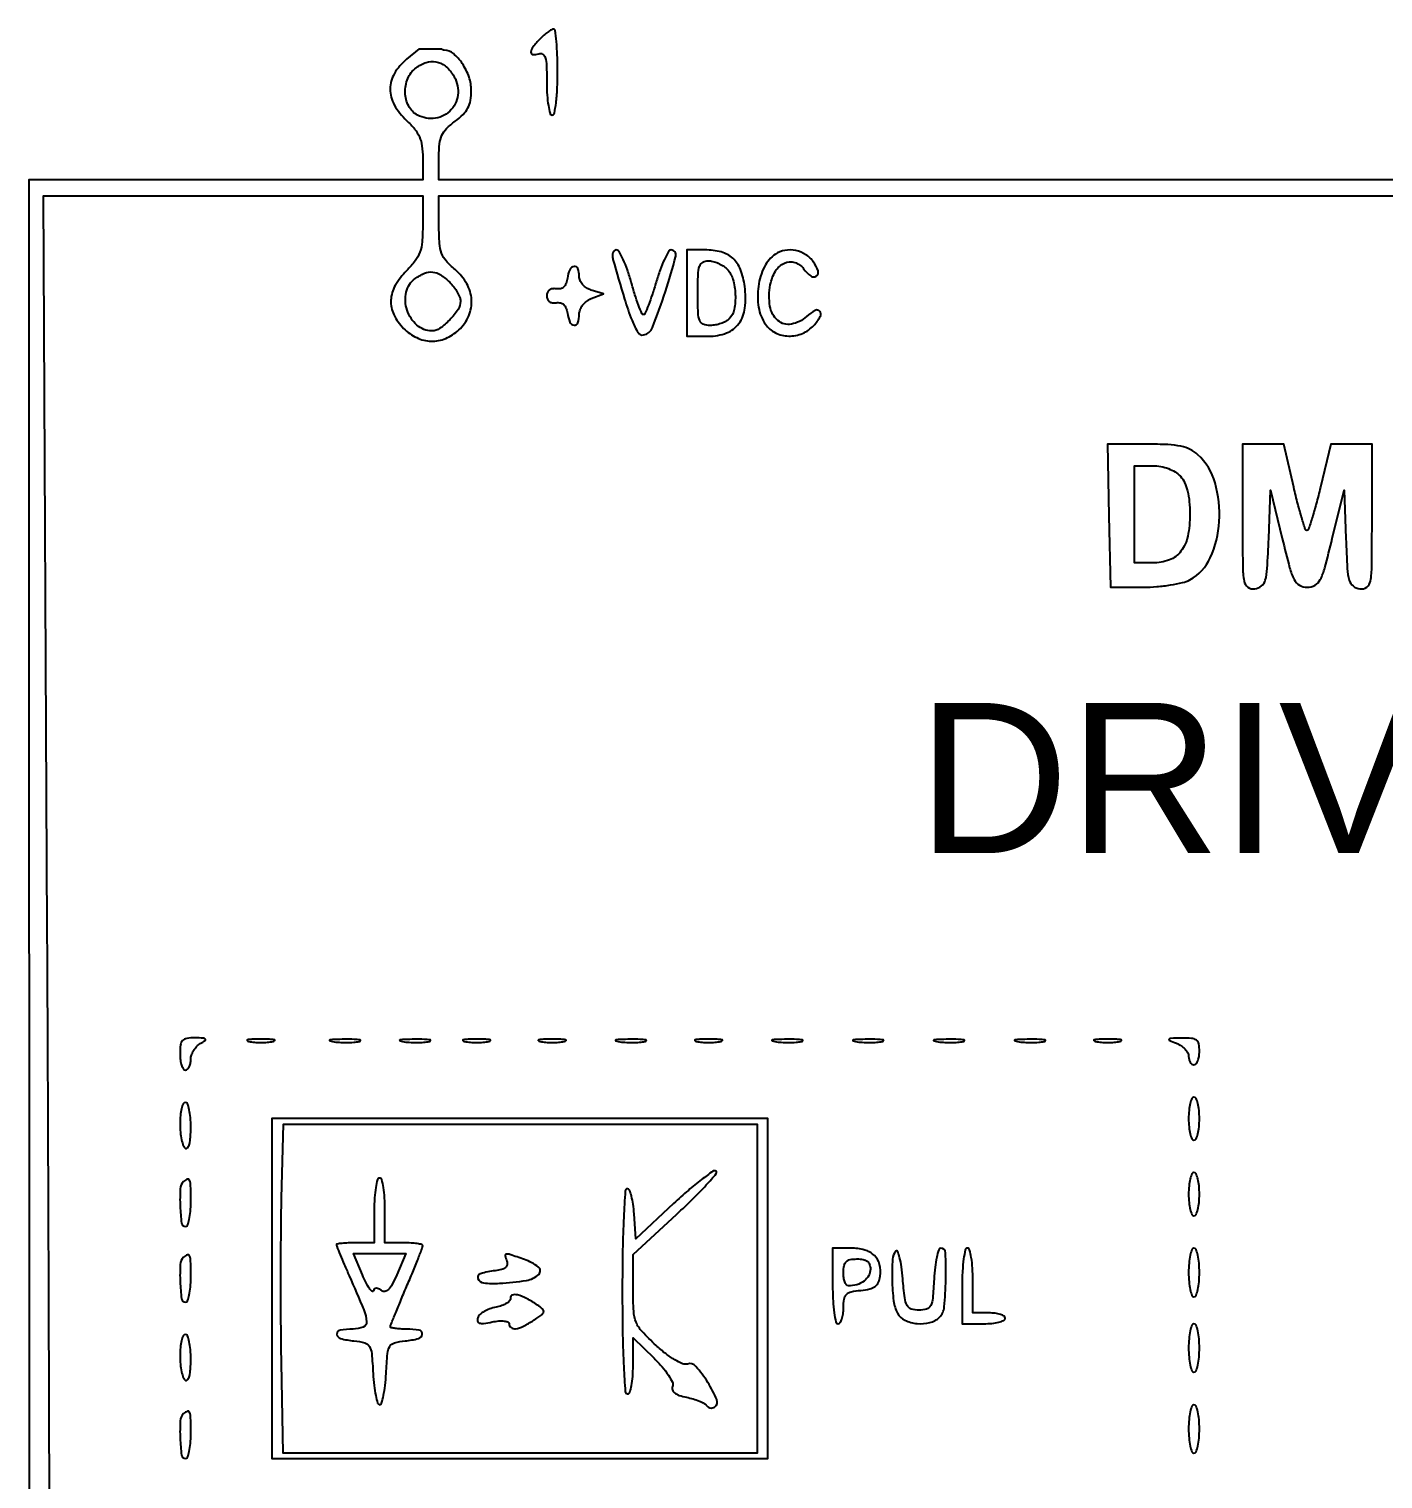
# Model space of a CAD drawing. Header units: millimetres. Extents: x 357084 to 357504, y 509210 to 509507.
# Drawn here: x 357122.36 to 357141.21, y 509457.92 to 509478.1 of the extents above; entities that cross this region are included whole.
import ezdxf

# ---------------------------------------------------------------- set-up
doc = ezdxf.new("R2010")
doc.units = ezdxf.units.MM
doc.styles.get("Standard").update_dxf_attribs({"font": 'arial.ttf'})

msp = doc.modelspace()

# ---------------------------------------------------------------- linework, layer by layer
msp.add_line((357127.787, 509477.829), (357128.106, 509477.829))
for points in [[(357129.472, 509477.966, 0.029178), (357129.375, 509477.856, 0.143717), (357129.345, 509477.779, 0.427221), (357129.374, 509477.747, 0.103625), (357129.453, 509477.759, -0.228754), (357129.508, 509477.755, -0.193975), (357129.544, 509477.708, -0.05944), (357129.562, 509477.593, -0.008451), (357129.566, 509477.355, 0.015524), (357129.571, 509477.182, 0.025983), (357129.588, 509477.037, 0.024203), (357129.611, 509476.929, 0.339177), (357129.641, 509476.906, 0.358912), (357129.672, 509476.932, 0.01702), (357129.695, 509477.075, 0.020476), (357129.711, 509477.267, 0.010616), (357129.716, 509477.507, 0.008797), (357129.712, 509477.737, 0.014747), (357129.7, 509477.93, 0.008472), (357129.682, 509478.085, 0.399939), (357129.66, 509478.103, 0.117913), (357129.63, 509478.094, 0.021086), (357129.581, 509478.061, 0.021743), (357129.527, 509478.017, 0.018123)], [(357128.261, 509477.466, -0.156503), (357128.33, 509477.215, -0.171828), (357128.236, 509476.981, -0.175681), (357128.018, 509476.862, -0.162654), (357127.766, 509476.905, -0.150278), (357127.643, 509477.029, -0.113261), (357127.594, 509477.217, -0.108608), (357127.63, 509477.414, -0.128982), (357127.746, 509477.563, -0.083369), (357127.886, 509477.638, -0.128181), (357128.023, 509477.648, -0.124957), (357128.15, 509477.589, -0.077016)], [(357130.487, 509474.897, 0.004337), (357130.648, 509474.344, 0.022624), (357130.753, 509474.045, 0.039482), (357130.836, 509473.878, 0.315165), (357130.911, 509473.845, 0.256783), (357131.039, 509473.951, 0.015024), (357131.217, 509474.448, 0.015046), (357131.362, 509474.943, 0.490748), (357131.296, 509475.029, 0.272856), (357131.26, 509475.008, 0.018211), (357131.203, 509474.897, 0.022204), (357131.144, 509474.751, 0.014464), (357131.088, 509474.578, -0.008416), (357131.034, 509474.406, -0.013414), (357130.981, 509474.26, -0.007231), (357130.933, 509474.142, -0.30015), (357130.911, 509474.128, -0.305026), (357130.89, 509474.142, -0.007364), (357130.843, 509474.26, -0.013575), (357130.793, 509474.406, -0.008497), (357130.742, 509474.578, 0.016127), (357130.688, 509474.751, 0.024577), (357130.629, 509474.897, 0.021646), (357130.572, 509475.006, 0.26877), (357130.533, 509475.029, 0.177663), (357130.504, 509475.018, 0.132668), (357130.485, 509474.99, 0.095674), (357130.479, 509474.948, 0.058385)], [(357131.518, 509474.428), (357131.518, 509473.827), (357131.817, 509473.827, 0.089563), (357132.069, 509473.873, 0.147205), (357132.24, 509474.003, 0.129408), (357132.324, 509474.22, 0.061938), (357132.322, 509474.521, 0.056844), (357132.262, 509474.756, 0.117761), (357132.157, 509474.912, 0.122195), (357131.995, 509475, 0.063856), (357131.767, 509475.029), (357131.518, 509475.029)], [(357132.75, 509474.971, 0.133139), (357132.595, 509474.794, 0.07814), (357132.512, 509474.522, 0.076195), (357132.515, 509474.23, 0.11235), (357132.612, 509473.994, 0.125725), (357132.749, 509473.876, 0.109266), (357132.934, 509473.83, 0.105564), (357133.126, 509473.867, 0.110119), (357133.284, 509473.978, 0.05132), (357133.373, 509474.1, 0.31123), (357133.368, 509474.174, 0.366865), (357133.302, 509474.187, 0.055917), (357133.184, 509474.102, -0.135726), (357132.971, 509473.996, -0.23268), (357132.784, 509474.046, -0.176317), (357132.673, 509474.247, -0.085119), (357132.678, 509474.544, -0.090165), (357132.75, 509474.732, -0.145252), (357132.875, 509474.846, -0.190194), (357133.018, 509474.856, -0.160435), (357133.141, 509474.767, 0.071439), (357133.24, 509474.666, 0.321417), (357133.318, 509474.664, 0.337005), (357133.343, 509474.736, 0.073081), (357133.28, 509474.86, 0.100152), (357133.174, 509474.961, 0.088711), (357133.032, 509475.019, 0.090315), (357132.881, 509475.023, 0.109191)], [(357129.853, 509474.635, -0.05463), (357129.834, 509474.562, -0.114034), (357129.802, 509474.513, -0.136537), (357129.756, 509474.489, -0.095489), (357129.697, 509474.488, 0.07752), (357129.644, 509474.488, 0.124013), (357129.602, 509474.471, 0.134741), (357129.575, 509474.437, 0.099935), (357129.566, 509474.391, 0.099935), (357129.575, 509474.344, 0.134741), (357129.602, 509474.31, 0.124013), (357129.644, 509474.293, 0.07752), (357129.697, 509474.293, -0.095489), (357129.756, 509474.292, -0.136537), (357129.802, 509474.268, -0.114034), (357129.834, 509474.219, -0.05463), (357129.853, 509474.147, 0.065928), (357129.887, 509474.025, 0.273219), (357129.946, 509473.982, 0.353012), (357129.998, 509474.016, 0.07839), (357130.017, 509474.13, -0.093249), (357130.029, 509474.195, -0.070074), (357130.065, 509474.259, -0.066325), (357130.119, 509474.313, -0.066907), (357130.185, 509474.352), (357130.354, 509474.42), (357130.185, 509474.471, -0.067128), (357130.119, 509474.501, -0.072989), (357130.064, 509474.547, -0.078959), (357130.029, 509474.603, -0.102252), (357130.017, 509474.662, 0.086744), (357129.998, 509474.769, 0.362558), (357129.946, 509474.8, 0.253566), (357129.886, 509474.754, 0.067553)], [(357132.076, 509474.761, -0.129336), (357132.158, 509474.621, -0.057735), (357132.191, 509474.41, -0.05807), (357132.175, 509474.2, -0.1495), (357132.104, 509474.068, -0.075503), (357132.057, 509474.033, -0.038434), (357131.99, 509474.004, -0.037078), (357131.914, 509473.984, -0.045545), (357131.841, 509473.978, -0.090335), (357131.745, 509473.995, -0.214287), (357131.695, 509474.045, -0.084003), (357131.673, 509474.153, -0.007708), (357131.669, 509474.428, -0.00868), (357131.673, 509474.685, -0.06918), (357131.693, 509474.802, -0.180483), (357131.738, 509474.857, -0.137241), (357131.813, 509474.879, -0.066533), (357131.877, 509474.87, -0.039086), (357131.95, 509474.844, -0.038394), (357132.02, 509474.806, -0.052522)], [(357128.214, 509474.578, -0.033666), (357128.272, 509474.513, -0.032922), (357128.32, 509474.439, -0.034745), (357128.354, 509474.369, -0.095343), (357128.364, 509474.315, -0.146868), (357128.33, 509474.2, -0.046137), (357128.215, 509474.057, -0.045999), (357128.077, 509473.938, -0.156051), (357127.966, 509473.902, -0.18424), (357127.758, 509473.982, -0.133154), (357127.621, 509474.191, -0.132774), (357127.609, 509474.442, -0.182983), (357127.731, 509474.629, -0.057513), (357127.863, 509474.704, -0.127089), (357127.977, 509474.721, -0.121178), (357128.089, 509474.681, -0.049782)], [(357137.392, 509471.33), (357137.413, 509470.335), (357137.872, 509470.336, 0.019728), (357138.061, 509470.343, 0.019149), (357138.252, 509470.366, 0.019464), (357138.417, 509470.399, 0.064447), (357138.521, 509470.438, 0.167319), (357138.804, 509470.743, 0.088437), (357138.928, 509471.25, 0.085272), (357138.87, 509471.788, 0.13683), (357138.631, 509472.179, 0.073799), (357138.525, 509472.252, 0.062926), (357138.396, 509472.296, 0.040049), (357138.213, 509472.319, 0.010971), (357137.923, 509472.325), (357137.372, 509472.325)], [(357139.253, 509471.306, 0.002097), (357139.256, 509470.63, 0.039976), (357139.275, 509470.42, 0.194335), (357139.327, 509470.336, 0.196445), (357139.422, 509470.311, 0.132229), (357139.517, 509470.352, 0.159425), (357139.57, 509470.432, 0.053578), (357139.597, 509470.595, 0.00479), (357139.617, 509471.011), (357139.643, 509471.687), (357139.806, 509471.011, 0.005545), (357139.909, 509470.605, 0.054065), (357139.973, 509470.44, 0.14754), (357140.047, 509470.363, 0.128016), (357140.154, 509470.335, 0.128016), (357140.262, 509470.363, 0.14754), (357140.336, 509470.44, 0.054065), (357140.399, 509470.605, 0.005545), (357140.502, 509471.011), (357140.666, 509471.687), (357140.692, 509471.011, 0.00479), (357140.712, 509470.595, 0.053578), (357140.739, 509470.432, 0.159425), (357140.792, 509470.352, 0.132229), (357140.887, 509470.311, 0.196445), (357140.982, 509470.336, 0.194335), (357141.034, 509470.42, 0.039976), (357141.053, 509470.63, 0.002097), (357141.056, 509471.306), (357141.056, 509472.325), (357140.768, 509472.325), (357140.481, 509472.325), (357140.337, 509471.725, -0.006675), (357140.279, 509471.494, -0.010815), (357140.223, 509471.3, -0.004721), (357140.171, 509471.14, -0.322552), (357140.149, 509471.124, -0.324993), (357140.127, 509471.14, -0.004761), (357140.077, 509471.3, -0.010873), (357140.023, 509471.494, -0.006705), (357139.967, 509471.725), (357139.829, 509472.325), (357139.541, 509472.325), (357139.253, 509472.325)], [(357138.387, 509471.878, -0.074037), (357138.446, 509471.79, -0.048467), (357138.487, 509471.674, -0.03942), (357138.512, 509471.528, -0.022163), (357138.52, 509471.349, -0.048624), (357138.49, 509471.043, -0.115191), (357138.396, 509470.835, -0.141013), (357138.234, 509470.715, -0.089577), (357138.003, 509470.673), (357137.751, 509470.673), (357137.751, 509471.349), (357137.751, 509472.025), (357138.003, 509472.025, -0.044361), (357138.115, 509472.015, -0.047018), (357138.222, 509471.985, -0.049954), (357138.315, 509471.939, -0.067683)], [(357124.459, 509463.84, 0.031626), (357124.465, 509463.753, 0.048861), (357124.481, 509463.681, 0.06271), (357124.506, 509463.63, 0.254951), (357124.535, 509463.614, 0.187159), (357124.563, 509463.626, 0.089471), (357124.588, 509463.657, 0.069297), (357124.604, 509463.705, 0.049301), (357124.61, 509463.761, -0.07832), (357124.619, 509463.823, -0.055025), (357124.648, 509463.887, -0.054601), (357124.691, 509463.944, -0.0733), (357124.741, 509463.984, 0.018559), (357124.81, 509464.027, 0.461747), (357124.812, 509464.047, 0.19488), (357124.784, 509464.06, 0.007178), (357124.666, 509464.063, 0.037388), (357124.553, 509464.055, 0.173034), (357124.495, 509464.026, 0.158172), (357124.467, 509463.964, 0.029893)], [(357125.417, 509464.012, 0.029693), (357125.494, 509464.002, 0.017887), (357125.586, 509463.999, 0.017887), (357125.678, 509464.002, 0.029693), (357125.755, 509464.012, 0.142433), (357125.778, 509464.024, 0.611425), (357125.775, 509464.035, 0.039503), (357125.707, 509464.043, 0.008087), (357125.586, 509464.045, 0.008087), (357125.465, 509464.043, 0.039503), (357125.397, 509464.035, 0.611425), (357125.394, 509464.024, 0.142433)], [(357126.582, 509464.011, 0.022548), (357126.674, 509464.001, 0.015659), (357126.778, 509463.998, 0.015827), (357126.878, 509464.002, 0.031163), (357126.957, 509464.012, 0.248898), (357126.972, 509464.024, 0.49082), (357126.966, 509464.035, 0.030832), (357126.885, 509464.042, 0.00738), (357126.75, 509464.043, 0.006817), (357126.616, 509464.041, 0.040183), (357126.546, 509464.034, 0.720633), (357126.544, 509464.023, 0.075924)], [(357127.558, 509464.011, 0.022548), (357127.65, 509464.001, 0.015659), (357127.754, 509463.998, 0.015827), (357127.854, 509464.002, 0.031163), (357127.934, 509464.012, 0.248898), (357127.948, 509464.024, 0.49082), (357127.942, 509464.035, 0.030832), (357127.861, 509464.042, 0.00738), (357127.726, 509464.043, 0.006817), (357127.592, 509464.041, 0.040183), (357127.522, 509464.034, 0.720633), (357127.52, 509464.023, 0.075924)], [(357128.421, 509464.012, 0.029693), (357128.498, 509464.002, 0.017887), (357128.59, 509463.999, 0.017887), (357128.682, 509464.002, 0.029693), (357128.759, 509464.012, 0.142433), (357128.782, 509464.024, 0.611425), (357128.779, 509464.035, 0.039503), (357128.711, 509464.043, 0.008087), (357128.59, 509464.045, 0.008087), (357128.469, 509464.043, 0.039503), (357128.401, 509464.035, 0.611425), (357128.397, 509464.024, 0.142433)], [(357129.472, 509464.012, 0.029693), (357129.549, 509464.002, 0.017887), (357129.641, 509463.999, 0.017887), (357129.733, 509464.002, 0.029693), (357129.81, 509464.012, 0.142433), (357129.833, 509464.024, 0.611425), (357129.83, 509464.035, 0.039503), (357129.762, 509464.043, 0.008087), (357129.641, 509464.045, 0.008087), (357129.52, 509464.043, 0.039503), (357129.452, 509464.035, 0.611425), (357129.449, 509464.024, 0.142433)], [(357130.562, 509464.011, 0.022548), (357130.654, 509464.001, 0.015659), (357130.758, 509463.998, 0.015827), (357130.858, 509464.002, 0.031163), (357130.937, 509464.012, 0.248898), (357130.952, 509464.024, 0.49082), (357130.946, 509464.035, 0.030832), (357130.865, 509464.042, 0.00738), (357130.73, 509464.043, 0.006817), (357130.596, 509464.041, 0.040183), (357130.526, 509464.034, 0.720633), (357130.524, 509464.023, 0.075924)], [(357131.65, 509464.012, 0.029693), (357131.727, 509464.002, 0.017887), (357131.819, 509463.999, 0.017887), (357131.911, 509464.002, 0.029693), (357131.988, 509464.012, 0.142433), (357132.011, 509464.024, 0.611425), (357132.008, 509464.035, 0.039503), (357131.94, 509464.043, 0.008087), (357131.819, 509464.045, 0.008087), (357131.698, 509464.043, 0.039503), (357131.63, 509464.035, 0.611425), (357131.627, 509464.024, 0.142433)], [(357132.74, 509464.011, 0.022548), (357132.831, 509464.001, 0.015659), (357132.936, 509463.998, 0.015827), (357133.036, 509464.002, 0.031163), (357133.115, 509464.012, 0.248898), (357133.13, 509464.024, 0.49082), (357133.124, 509464.035, 0.030832), (357133.043, 509464.042, 0.00738), (357132.908, 509464.043, 0.006817), (357132.773, 509464.041, 0.040183), (357132.703, 509464.034, 0.720633), (357132.702, 509464.023, 0.075924)], [(357133.866, 509464.011, 0.022548), (357133.958, 509464.001, 0.015659), (357134.062, 509463.998, 0.015827), (357134.162, 509464.002, 0.031163), (357134.242, 509464.012, 0.248898), (357134.256, 509464.024, 0.49082), (357134.25, 509464.035, 0.030832), (357134.169, 509464.042, 0.00738), (357134.034, 509464.043, 0.006817), (357133.9, 509464.041, 0.040183), (357133.83, 509464.034, 0.720633), (357133.828, 509464.023, 0.075924)], [(357134.993, 509464.011, 0.022548), (357135.084, 509464.001, 0.015659), (357135.189, 509463.998, 0.015827), (357135.289, 509464.002, 0.031163), (357135.368, 509464.012, 0.248898), (357135.383, 509464.024, 0.49082), (357135.376, 509464.035, 0.030832), (357135.296, 509464.042, 0.00738), (357135.161, 509464.043, 0.006817), (357135.026, 509464.041, 0.040183), (357134.956, 509464.034, 0.720633), (357134.955, 509464.023, 0.075924)], [(357136.119, 509464.011, 0.022548), (357136.211, 509464.001, 0.015659), (357136.315, 509463.998, 0.015827), (357136.415, 509464.002, 0.031163), (357136.495, 509464.012, 0.248898), (357136.509, 509464.024, 0.49082), (357136.503, 509464.035, 0.030832), (357136.422, 509464.042, 0.00738), (357136.287, 509464.043, 0.006817), (357136.153, 509464.041, 0.040183), (357136.083, 509464.034, 0.720633), (357136.081, 509464.023, 0.075924)], [(357137.207, 509464.012, 0.029693), (357137.284, 509464.002, 0.017887), (357137.376, 509463.999, 0.017887), (357137.468, 509464.002, 0.029693), (357137.545, 509464.012, 0.142433), (357137.568, 509464.024, 0.611425), (357137.565, 509464.035, 0.039503), (357137.497, 509464.043, 0.008087), (357137.376, 509464.045, 0.008087), (357137.255, 509464.043, 0.039503), (357137.187, 509464.035, 0.611425), (357137.184, 509464.024, 0.142433)], [(357138.333, 509463.988, -0.05432), (357138.398, 509463.953, -0.056546), (357138.453, 509463.906, -0.062859), (357138.49, 509463.854, -0.124258), (357138.502, 509463.805, 0.063424), (357138.508, 509463.761, 0.081398), (357138.524, 509463.723, 0.098417), (357138.549, 509463.698, 0.151176), (357138.577, 509463.689, 0.226478), (357138.606, 509463.703, 0.074992), (357138.63, 509463.745, 0.057076), (357138.647, 509463.805, 0.038131), (357138.652, 509463.877, 0.047982), (357138.643, 509463.979, 0.186024), (357138.61, 509464.031, 0.14218), (357138.544, 509464.056, 0.024478), (357138.408, 509464.06, 0.003296), (357138.256, 509464.056, 0.186193), (357138.23, 509464.045, 0.532672), (357138.233, 509464.03, 0.008153)], [(357138.502, 509462.939, 0.023598), (357138.508, 509462.823, 0.037669), (357138.524, 509462.726, 0.04382), (357138.548, 509462.657, 0.295869), (357138.577, 509462.638, 0.295869), (357138.606, 509462.657, 0.04382), (357138.63, 509462.726, 0.037669), (357138.647, 509462.823, 0.023598), (357138.652, 509462.939, 0.023598), (357138.647, 509463.054, 0.037669), (357138.63, 509463.151, 0.04382), (357138.606, 509463.22, 0.295869), (357138.577, 509463.239, 0.295869), (357138.548, 509463.22, 0.04382), (357138.524, 509463.151, 0.037669), (357138.508, 509463.054, 0.023598)], [(357124.459, 509462.868, 0.023552), (357124.465, 509462.751, 0.030444), (357124.481, 509462.645, 0.031293), (357124.505, 509462.562, 0.17067), (357124.535, 509462.525, 0.397171), (357124.565, 509462.532, 0.091154), (357124.589, 509462.584, 0.045191), (357124.605, 509462.682, 0.016966), (357124.61, 509462.821, 0.020671), (357124.604, 509462.953, 0.033326), (357124.588, 509463.063, 0.036254), (357124.564, 509463.144, 0.312055), (357124.535, 509463.164, 0.293924), (357124.505, 509463.145, 0.044731), (357124.481, 509463.077, 0.038191), (357124.465, 509462.981, 0.023957)], [(357132.495, 509460.573), (357132.495, 509458.283), (357129.195, 509458.283), (357125.896, 509458.283), (357125.872, 509459.542, -0.002862), (357125.865, 509460.1, -0.001941), (357125.863, 509460.735, -0.001955), (357125.866, 509461.348, -0.003913), (357125.873, 509461.833), (357125.898, 509462.863), (357129.196, 509462.863), (357132.495, 509462.863)], [(357124.51, 509462.062, 0.183501), (357124.463, 509461.96, 0.024868), (357124.461, 509461.72, 0.021944), (357124.481, 509461.484, 0.377276), (357124.535, 509461.437, 0.31052), (357124.564, 509461.457, 0.036969), (357124.588, 509461.536, 0.033738), (357124.604, 509461.645, 0.020945), (357124.61, 509461.775, 0.005487), (357124.607, 509462.001, 0.078357), (357124.593, 509462.081, 0.418163), (357124.562, 509462.096, 0.109736)], [(357127.163, 509461.662), (357127.163, 509461.211), (357126.9, 509461.211, 0.010069), (357126.799, 509461.209, 0.016657), (357126.714, 509461.203, 0.010619), (357126.647, 509461.194, 0.371111), (357126.637, 509461.183, 0.096511), (357126.641, 509461.163, 0.001324), (357126.689, 509461.045, 0.003678), (357126.747, 509460.908, 0.002405), (357126.815, 509460.751, -0.004622), (357127.019, 509460.276, -0.081412), (357127.058, 509460.113, -0.325817), (357127.01, 509460.037, -0.095784), (357126.868, 509460.01, 0.041043), (357126.687, 509459.995, 0.390753), (357126.643, 509459.939, 0.320616), (357126.695, 509459.878, 0.037595), (357126.881, 509459.846, -0.039346), (357127.031, 509459.819, -0.199512), (357127.097, 509459.769, -0.111137), (357127.128, 509459.67, -0.008706), (357127.148, 509459.39, 0.014666), (357127.161, 509459.225, 0.023752), (357127.184, 509459.085, 0.020326), (357127.21, 509458.979, 0.332429), (357127.238, 509458.958, 0.332429), (357127.266, 509458.979, 0.020326), (357127.292, 509459.085, 0.023752), (357127.315, 509459.225, 0.014666), (357127.328, 509459.39, -0.008706), (357127.348, 509459.67, -0.111137), (357127.379, 509459.769, -0.199512), (357127.445, 509459.819, -0.039346), (357127.595, 509459.846, 0.038009), (357127.78, 509459.878, 0.31177), (357127.833, 509459.939, 0.397992), (357127.791, 509459.995, 0.04241), (357127.613, 509460.01, -0.012373), (357127.527, 509460.012, -0.020383), (357127.454, 509460.019, -0.015477), (357127.398, 509460.028, -0.358776), (357127.388, 509460.039, -0.095173), (357127.392, 509460.061, -0.000874), (357127.454, 509460.216, -0.002934), (357127.527, 509460.394, -0.001887), (357127.613, 509460.599, 0.002645), (357127.7, 509460.804, 0.003999), (357127.773, 509460.985, 0.001598), (357127.833, 509461.14, 0.092602), (357127.839, 509461.17, 0.344726), (357127.826, 509461.186, 0.021431), (357127.762, 509461.199, 0.02441), (357127.677, 509461.208, 0.014899), (357127.576, 509461.211), (357127.313, 509461.211), (357127.313, 509461.662, 0.015416), (357127.308, 509461.836, 0.025878), (357127.291, 509461.981, 0.024068), (357127.268, 509462.09, 0.339565), (357127.238, 509462.112, 0.339565), (357127.208, 509462.09, 0.024068), (357127.185, 509461.981, 0.025878), (357127.168, 509461.836, 0.015416)], [(357131.331, 509461.756), (357130.805, 509461.266), (357130.782, 509461.614, 0.019102), (357130.768, 509461.748, 0.030348), (357130.745, 509461.86, 0.030845), (357130.717, 509461.943, 0.30497), (357130.688, 509461.962, 0.396114), (357130.658, 509461.933, 0.00312), (357130.637, 509461.566, 0.008334), (357130.622, 509461.113, 0.004093), (357130.617, 509460.535, 0.003821), (357130.622, 509459.93, 0.009325), (357130.637, 509459.484, 0.004385), (357130.658, 509459.141, 0.393821), (357130.692, 509459.109, 0.32664), (357130.722, 509459.13, 0.029522), (357130.745, 509459.223, 0.029392), (357130.762, 509459.35, 0.01809), (357130.767, 509459.499), (357130.767, 509459.89), (357131.062, 509459.603, -0.02238), (357131.173, 509459.483, -0.032609), (357131.26, 509459.368, -0.034842), (357131.314, 509459.27, -0.203882), (357131.317, 509459.212, 0.173831), (357131.316, 509459.164, 0.14914), (357131.345, 509459.122, 0.08535), (357131.41, 509459.088, 0.029657), (357131.512, 509459.061, -0.021957), (357131.605, 509459.038, -0.026283), (357131.69, 509459.008, -0.026489), (357131.758, 509458.976, -0.130985), (357131.788, 509458.948, 0.106686), (357131.809, 509458.926, 0.099435), (357131.838, 509458.913, 0.095973), (357131.87, 509458.913, 0.091883), (357131.901, 509458.925, 0.371449), (357131.933, 509459.028, 0.039406), (357131.807, 509459.268, 0.038231), (357131.642, 509459.49, 0.297656), (357131.523, 509459.524, -0.17592), (357131.457, 509459.527, -0.035434), (357131.349, 509459.581, -0.032016), (357131.222, 509459.668, -0.020856), (357131.087, 509459.783, -0.017586), (357130.892, 509459.977, -0.091507), (357130.81, 509460.104, -0.083761), (357130.776, 509460.257, -0.013433), (357130.767, 509460.564), (357130.767, 509461.049), (357131.376, 509461.609, 0.008168), (357131.605, 509461.827, 0.014088), (357131.787, 509462.016, 0.008103), (357131.926, 509462.174, 0.462554), (357131.92, 509462.208, 0.298791), (357131.877, 509462.206, 0.00881), (357131.721, 509462.091, 0.01491), (357131.537, 509461.941, 0.009393)], [(357138.502, 509461.887, 0.023598), (357138.508, 509461.772, 0.037669), (357138.524, 509461.675, 0.04382), (357138.548, 509461.606, 0.295869), (357138.577, 509461.587, 0.295869), (357138.606, 509461.606, 0.04382), (357138.63, 509461.675, 0.037669), (357138.647, 509461.772, 0.023598), (357138.652, 509461.887, 0.023598), (357138.647, 509462.002, 0.037669), (357138.63, 509462.099, 0.04382), (357138.606, 509462.169, 0.295869), (357138.577, 509462.188, 0.295869), (357138.548, 509462.169, 0.04382), (357138.524, 509462.099, 0.037669), (357138.508, 509462.002, 0.023598)], [(357124.51, 509461.011, 0.183501), (357124.463, 509460.908, 0.024868), (357124.461, 509460.668, 0.021944), (357124.481, 509460.433, 0.377276), (357124.535, 509460.385, 0.31052), (357124.564, 509460.405, 0.036969), (357124.588, 509460.485, 0.033738), (357124.604, 509460.594, 0.020945), (357124.61, 509460.723, 0.005487), (357124.607, 509460.95, 0.078357), (357124.593, 509461.029, 0.418163), (357124.562, 509461.044, 0.109736)], [(357127.477, 509460.767, -0.019027), (357127.414, 509460.634, -0.070934), (357127.36, 509460.559, -0.156464), (357127.311, 509460.533, -0.223546), (357127.264, 509460.545, 0.049307), (357127.225, 509460.571, 0.130726), (357127.193, 509460.579, 0.186056), (357127.168, 509460.569, 0.119333), (357127.151, 509460.542, -0.528228), (357127.132, 509460.537, -0.065669), (357127.096, 509460.576, -0.034232), (357127.05, 509460.655, -0.015514), (357126.999, 509460.764), (357126.874, 509461.061), (357127.238, 509461.061), (357127.602, 509461.061)], [(357129.011, 509460.954, -0.138892), (357129.015, 509460.905, -0.180458), (357128.992, 509460.867, -0.106063), (357128.937, 509460.84, -0.032795), (357128.845, 509460.823, 0.043188), (357128.644, 509460.781, 0.426456), (357128.608, 509460.712, 0.294597), (357128.685, 509460.652, 0.037386), (357128.906, 509460.647, 0.024765), (357129.282, 509460.687, 0.152318), (357129.454, 509460.772, 0.461658), (357129.449, 509460.874, 0.079252), (357129.254, 509460.979, 0.003008), (357129.052, 509461.048, 0.106478), (357129.003, 509461.053, 0.451463), (357128.987, 509461.032, 0.035016)], [(357133.546, 509460.611, 0.01259), (357133.551, 509460.404, 0.022889), (357133.567, 509460.235, 0.020168), (357133.591, 509460.109, 0.350432), (357133.621, 509460.085, 0.251687), (357133.65, 509460.1, 0.064169), (357133.674, 509460.15, 0.04978), (357133.691, 509460.221, 0.032325), (357133.696, 509460.305, -0.037122), (357133.705, 509460.428, -0.160604), (357133.738, 509460.492, -0.144937), (357133.804, 509460.529, -0.028393), (357133.94, 509460.549, 0.033179), (357134.062, 509460.569, 0.101125), (357134.138, 509460.604, 0.129056), (357134.184, 509460.661, 0.071288), (357134.209, 509460.746, 0.097682), (357134.2, 509460.909, 0.141078), (357134.127, 509461.034, 0.124226), (357133.992, 509461.11, 0.066885), (357133.8, 509461.136), (357133.546, 509461.136)], [(357134.428, 509461.093, 0.182834), (357134.379, 509460.981, 0.020007), (357134.374, 509460.693, 0.024097), (357134.395, 509460.402, 0.09282), (357134.45, 509460.23, 0.16151), (357134.552, 509460.133, 0.086366), (357134.721, 509460.087, 0.083939), (357134.901, 509460.1, 0.137026), (357135.033, 509460.175, 0.175066), (357135.1, 509460.318, 0.018161), (357135.121, 509460.695, 0.014806), (357135.117, 509461.073, 0.402634), (357135.052, 509461.136, 0.327985), (357135.023, 509461.115, 0.022258), (357134.995, 509461.009, 0.025011), (357134.972, 509460.87, 0.015483), (357134.958, 509460.704, -0.008709), (357134.939, 509460.441, -0.091807), (357134.911, 509460.337, -0.207966), (357134.854, 509460.289, -0.074507), (357134.748, 509460.273, -0.078076), (357134.641, 509460.289, -0.198766), (357134.583, 509460.339, -0.088533), (357134.55, 509460.446, -0.008931), (357134.522, 509460.711, 0.013038), (357134.504, 509460.876, 0.025909), (357134.479, 509461.005, 0.033726), (357134.453, 509461.088, 0.542111)], [(357135.348, 509460.611), (357135.348, 509460.085), (357135.649, 509460.085, 0.023598), (357135.764, 509460.09, 0.037669), (357135.861, 509460.107, 0.04382), (357135.93, 509460.131, 0.295869), (357135.949, 509460.16, 0.254951), (357135.933, 509460.189, 0.06271), (357135.883, 509460.213, 0.048861), (357135.81, 509460.23, 0.031626), (357135.724, 509460.235), (357135.498, 509460.235), (357135.498, 509460.686, 0.015416), (357135.493, 509460.86, 0.025878), (357135.477, 509461.005, 0.024068), (357135.453, 509461.113, 0.339565), (357135.423, 509461.136, 0.350432), (357135.393, 509461.112, 0.020168), (357135.37, 509460.986, 0.022889), (357135.354, 509460.818, 0.01259)], [(357138.502, 509460.798, 0.020945), (357138.508, 509460.669, 0.033738), (357138.524, 509460.56, 0.036969), (357138.548, 509460.48, 0.31052), (357138.577, 509460.46, 0.31052), (357138.607, 509460.48, 0.036969), (357138.63, 509460.56, 0.033738), (357138.647, 509460.669, 0.020945), (357138.652, 509460.798, 0.020945), (357138.647, 509460.928, 0.033738), (357138.63, 509461.037, 0.036969), (357138.607, 509461.116, 0.31052), (357138.577, 509461.136, 0.31052), (357138.548, 509461.116, 0.036969), (357138.524, 509461.037, 0.033738), (357138.508, 509460.928, 0.020945)], [(357134.072, 509460.844, -0.128078), (357134.048, 509460.754, -0.103021), (357133.983, 509460.678, -0.090126), (357133.883, 509460.628, -0.0729), (357133.765, 509460.611, -0.239948), (357133.739, 509460.624, -0.069316), (357133.716, 509460.666, -0.053132), (357133.701, 509460.726, -0.03493), (357133.696, 509460.798, -0.045527), (357133.705, 509460.894, -0.152009), (357133.734, 509460.948, -0.152009), (357133.789, 509460.977, -0.045527), (357133.884, 509460.986, -0.045088), (357133.971, 509460.978, -0.117503), (357134.028, 509460.953, -0.146188), (357134.06, 509460.909, -0.085724)], [(357129.06, 509460.443, -0.22929), (357129.051, 509460.407, -0.075838), (357129.008, 509460.369, -0.057332), (357128.941, 509460.337, -0.037974), (357128.859, 509460.314, 0.039997), (357128.772, 509460.291, 0.04411), (357128.694, 509460.254, 0.04886), (357128.633, 509460.211, 0.133252), (357128.605, 509460.167, 0.133951), (357128.602, 509460.12, 0.27585), (357128.626, 509460.094, 0.104066), (357128.687, 509460.09, 0.016345), (357128.805, 509460.109, -0.026474), (357128.898, 509460.123, -0.050588), (357128.973, 509460.122, -0.075264), (357129.024, 509460.109, -0.298317), (357129.04, 509460.083, 0.246389), (357129.068, 509460.03, 0.189213), (357129.132, 509460.015, 0.082191), (357129.24, 509460.049, 0.02713), (357129.383, 509460.133, 0.012796), (357129.495, 509460.21, 0.174872), (357129.522, 509460.25, 0.280706), (357129.51, 509460.288, 0.032623), (357129.437, 509460.345, 0.026424), (357129.285, 509460.436, 0.058426), (357129.159, 509460.485, 0.136682), (357129.084, 509460.484, 0.388943)], [(357138.502, 509459.747, 0.020945), (357138.508, 509459.617, 0.033738), (357138.524, 509459.508, 0.036969), (357138.548, 509459.429, 0.31052), (357138.577, 509459.409, 0.31052), (357138.607, 509459.429, 0.036969), (357138.63, 509459.508, 0.033738), (357138.647, 509459.617, 0.020945), (357138.652, 509459.747, 0.020945), (357138.647, 509459.876, 0.033738), (357138.63, 509459.986, 0.036969), (357138.607, 509460.065, 0.31052), (357138.577, 509460.085, 0.31052), (357138.548, 509460.065, 0.036969), (357138.524, 509459.986, 0.033738), (357138.508, 509459.876, 0.020945)], [(357124.459, 509459.639, 0.023552), (357124.465, 509459.522, 0.030444), (357124.481, 509459.416, 0.031293), (357124.505, 509459.332, 0.17067), (357124.535, 509459.296, 0.397171), (357124.565, 509459.303, 0.091154), (357124.589, 509459.355, 0.045191), (357124.605, 509459.453, 0.016966), (357124.61, 509459.592, 0.020671), (357124.604, 509459.724, 0.033326), (357124.588, 509459.834, 0.036254), (357124.564, 509459.915, 0.312055), (357124.535, 509459.935, 0.293924), (357124.505, 509459.916, 0.044731), (357124.481, 509459.848, 0.038191), (357124.465, 509459.752, 0.023957)], [(357124.51, 509458.833, 0.183501), (357124.463, 509458.731, 0.024868), (357124.461, 509458.49, 0.021944), (357124.481, 509458.255, 0.377276), (357124.535, 509458.208, 0.31052), (357124.564, 509458.228, 0.036969), (357124.588, 509458.307, 0.033738), (357124.604, 509458.416, 0.020945), (357124.61, 509458.545, 0.005487), (357124.607, 509458.772, 0.078357), (357124.593, 509458.852, 0.418163), (357124.562, 509458.866, 0.109736)], [(357138.502, 509458.621, 0.020945), (357138.508, 509458.491, 0.033738), (357138.524, 509458.382, 0.036969), (357138.548, 509458.303, 0.31052), (357138.577, 509458.283, 0.31052), (357138.607, 509458.303, 0.036969), (357138.63, 509458.382, 0.033738), (357138.647, 509458.491, 0.020945), (357138.652, 509458.621, 0.020945), (357138.647, 509458.75, 0.033738), (357138.63, 509458.859, 0.036969), (357138.607, 509458.938, 0.31052), (357138.577, 509458.958, 0.31052), (357138.548, 509458.938, 0.036969), (357138.524, 509458.859, 0.033738), (357138.508, 509458.75, 0.020945)]]:
    msp.add_lwpolyline(points, format="xyb", close=True)
for points in [[(357127.787, 509477.829), (357127.613, 509477.683, 0.084536), (357127.444, 509477.483, 0.134286), (357127.385, 509477.268, 0.129644), (357127.443, 509477.047, 0.07608), (357127.613, 509476.831, -0.033131), (357127.726, 509476.711, -0.069335), (357127.793, 509476.601, -0.069397), (357127.828, 509476.478, -0.033242), (357127.839, 509476.313), (357127.839, 509476.005), (357125.098, 509476.005), (357122.356, 509476.005), (357122.357, 509454.465), (357122.358, 509432.925), (357136.45, 509432.875, 0.000121), (357142.239, 509432.856, 0.000124), (357147.979, 509432.84, 0.00012), (357152.96, 509432.828, 0.000523), (357155.908, 509432.825), (357161.273, 509432.825)], [(357151.043, 509476.005), (357139.554, 509476.005), (357128.064, 509476.005), (357128.064, 509476.329, -0.026538), (357128.073, 509476.507, -0.081312), (357128.106, 509476.624, -0.089495), (357128.171, 509476.718, -0.036633), (357128.289, 509476.819, 0.036256), (357128.4, 509476.914, 0.07611), (357128.468, 509477.005, 0.079301), (357128.503, 509477.11, 0.042226), (357128.515, 509477.246, 0.08336), (357128.483, 509477.435, 0.064383), (357128.39, 509477.622, 0.069973), (357128.265, 509477.761, 0.177198), (357128.139, 509477.807, -0.302029), (357128.106, 509477.829, -0.00127)], [(357122.649, 509455.13, 0.000212), (357122.631, 509460.884, 0.000386), (357122.611, 509465.586), (357122.559, 509475.78), (357125.199, 509475.78), (357127.839, 509475.78), (357127.839, 509475.373, -0.01903), (357127.83, 509475.142, -0.066609), (357127.799, 509474.997, -0.078121), (357127.734, 509474.878, -0.03286), (357127.613, 509474.74, 0.066673), (357127.456, 509474.533, 0.117579), (357127.395, 509474.328, 0.126256), (357127.436, 509474.128, 0.083687), (357127.572, 509473.937, 0.084831), (357127.755, 509473.808, 0.105261), (357127.956, 509473.759, 0.106723), (357128.158, 509473.797, 0.089309), (357128.341, 509473.916, 0.10196), (357128.479, 509474.111, 0.118413), (357128.518, 509474.335, 0.113931), (357128.452, 509474.559, 0.089296), (357128.289, 509474.755, -0.036438), (357128.166, 509474.875, -0.092878), (357128.101, 509474.982, -0.072606), (357128.072, 509475.12, -0.01631), (357128.064, 509475.362), (357128.064, 509475.78), (357139.55, 509475.78), (357151.035, 509475.78)]]:
    msp.add_lwpolyline(points, format="xyb")
msp.add_lwpolyline([(357125.736, 509460.573), (357125.736, 509458.208), (357129.19, 509458.208), (357132.645, 509458.208), (357132.645, 509460.573), (357132.645, 509462.939), (357129.19, 509462.939), (357125.736, 509462.939)], close=True)

# ---------------------------------------------------------------- texts
at = {"insert": (357129.86, 509475.694), "char_height": 2.09037, "attachment_point": 1}
msp.add_mtext_dynamic_manual_height_columns('\\P\\P      DRIVER I', width=21.12388, gutter_width=10.452, heights=[13.875], dxfattribs=at)

doc.saveas('drawing.dxf')
